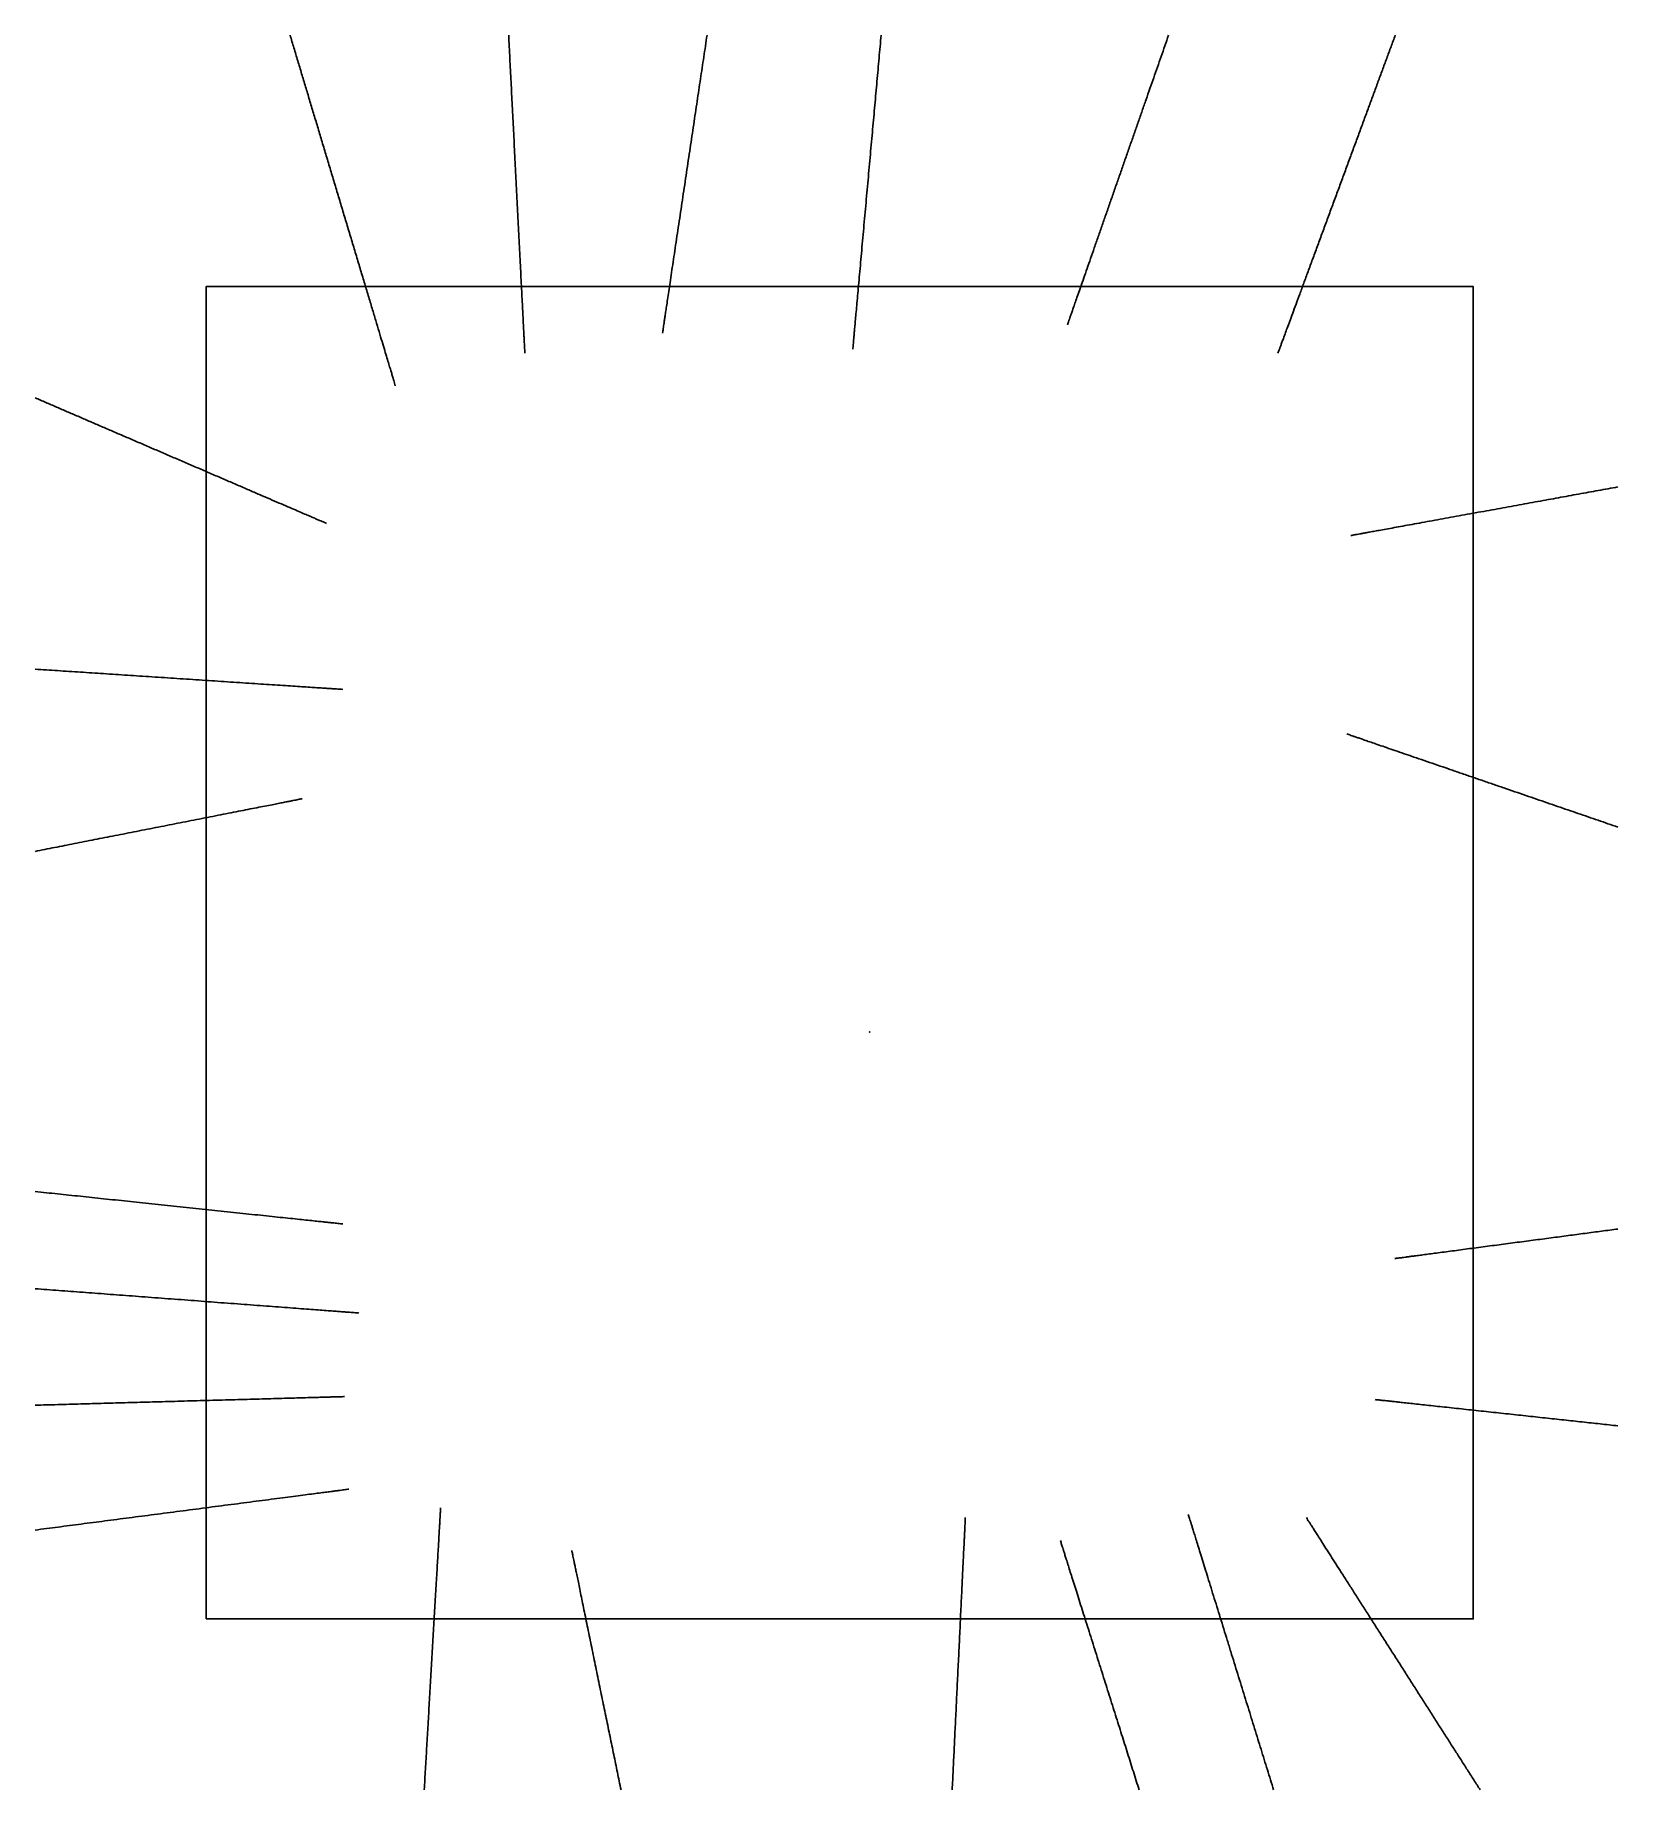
# Model space of a CAD drawing. Header units: millimetres. Extents: x -3191 to 2861, y -2897 to 3811.
import ezdxf

# ---------------------------------------------------------------- set-up
doc = ezdxf.new("R2010")
doc.units = ezdxf.units.MM
doc.linetypes.add('CENTER', pattern=[50800, 31750, -6350, 6350, -6350])
for name, color, linetype, true_color in [('CENTER', 6, 'CENTER', 0xff00ff), ('U1_DIE1', 30, 'Continuous', 0xff7f00), ('U1_WIRE', 1, 'Continuous', 0xff0000)]:
    doc.layers.add(name, color=color, linetype=linetype, true_color=true_color)

msp = doc.modelspace()

# ---------------------------------------------------------------- linework, layer by layer
at = {"layer": 'CENTER'}
msp.add_line((0, 0), (0, 0, 1), dxfattribs=at)
msp.add_line((0, 0), (0, 0, 1), dxfattribs=at)
msp.add_point((0, 0, 0.5), dxfattribs=at)
at = {"layer": 'U1_DIE1'}
msp.add_lwpolyline([(-2536.9, -2243.5), (2308.2, -2243.5), (2308.2, 2849.3), (-2536.9, 2849.3)], close=True, dxfattribs=at)
at = {"layer": 'U1_WIRE', "extrusion": (0.957748, 0.287609, 3.40346e-16)}
msp.add_open_spline([(-1813.4, 2470.6, 500), (-1814.4, 2473.8, 510.9), (-1816.4, 2480.4, 532.4), (-1819.5, 2490.8, 564.6), (-1823, 2502.6, 596.2), (-1827.2, 2516.4, 627.1), (-1832.1, 2532.8, 656.9), (-1838.1, 2552.6, 685.5), (-1845.2, 2576.3, 712.4), (-1853.7, 2604.8, 737.6), (-1863.9, 2638.5, 760.6), (-1875.4, 2677, 780.8), (-1888.2, 2719.6, 797.5), (-1902, 2765.6, 809.8), (-1916.8, 2814.7, 817.1), (-1932.2, 2866, 818.7), (-1948.1, 2919, 813.6), (-1964.3, 2973.1, 801.3), (-1980.7, 3027.7, 781), (-1997.2, 3082.6, 753.5), (-2013.8, 3137.6, 719.5), (-2030.3, 3192.7, 679.9), (-2046.7, 3247.5, 635.3), (-2063.1, 3301.9, 586.7), (-2079.3, 3355.8, 534.8), (-2095.2, 3408.9, 480.3), (-2110.9, 3461.1, 424.1), (-2126.3, 3512.6, 366.3), (-2141.6, 3563.3, 307.3), (-2156.6, 3613.5, 247.1), (-2171.6, 3663.2, 186.1), (-2186.4, 3712.6, 124.4), (-2201.2, 3761.8, 62.3), (-2211, 3794.5, 20.8), (-2215.9, 3810.8)], degree=3, dxfattribs=at)
at = {"layer": 'U1_WIRE', "extrusion": (0.998707, 0.050837, -3.17714e-16)}
msp.add_open_spline([(-1318.1, 2594.4, 500), (-1318.2, 2597.3, 510.9), (-1318.5, 2603.3, 532.4), (-1319, 2612.8, 564.6), (-1319.6, 2623.5, 596.2), (-1320.2, 2636, 627.1), (-1321, 2650.9, 656.9), (-1321.9, 2668.8, 685.5), (-1323, 2690.4, 712.4), (-1324.3, 2716.2, 737.6), (-1325.8, 2746.8, 760.6), (-1327.6, 2781.7, 780.8), (-1329.6, 2820.4, 797.5), (-1331.7, 2862.2, 809.8), (-1334, 2906.7, 817.1), (-1336.4, 2953.3, 818.7), (-1338.8, 3001.4, 813.6), (-1341.3, 3050.5, 801.3), (-1343.8, 3100, 781), (-1346.4, 3149.9, 753.5), (-1348.9, 3199.8, 719.5), (-1351.4, 3249.8, 679.9), (-1354, 3299.5, 635.3), (-1356.5, 3348.9, 586.7), (-1359, 3397.8, 534.8), (-1361.4, 3446, 480.3), (-1363.9, 3493.4, 424.1), (-1366.2, 3540.1, 366.3), (-1368.6, 3586.2, 307.3), (-1370.9, 3631.7, 247.1), (-1373.2, 3676.9, 186.1), (-1375.5, 3721.7, 124.4), (-1377.7, 3766.3, 62.3), (-1379.3, 3796, 20.8), (-1380, 3810.8)], degree=3, dxfattribs=at)
at = {"layer": 'U1_WIRE', "extrusion": (0.989009, -0.147852, 2.06775e-16)}
msp.add_open_spline([(-791.8, 2671.8, 500), (-791.4, 2674.5, 510.9), (-790.5, 2680.2, 532.4), (-789.2, 2689, 564.6), (-787.7, 2699, 596.2), (-786, 2710.7, 627.1), (-783.9, 2724.7, 656.9), (-781.4, 2741.5, 685.5), (-778.3, 2761.7, 712.4), (-774.7, 2785.8, 737.6), (-770.4, 2814.5, 760.6), (-765.6, 2847.2, 780.8), (-760.1, 2883.4, 797.5), (-754.3, 2922.6, 809.8), (-748.1, 2964.2, 817.1), (-741.5, 3007.8, 818.7), (-734.8, 3052.9, 813.6), (-727.9, 3098.9, 801.3), (-721, 3145.3, 781), (-714, 3191.9, 753.5), (-707, 3238.7, 719.5), (-700, 3285.5, 679.9), (-693.1, 3332.1, 635.3), (-686.2, 3378.3, 586.7), (-679.3, 3424.1, 534.8), (-672.6, 3469.2, 480.3), (-665.9, 3513.6, 424.1), (-659.4, 3557.3, 366.3), (-652.9, 3600.5, 307.3), (-646.6, 3643.1, 247.1), (-640.3, 3685.4, 186.1), (-634, 3727.4, 124.4), (-627.7, 3769.1, 62.3), (-623.6, 3796.9, 20.8), (-621.5, 3810.8)], degree=3, dxfattribs=at)
at = {"layer": 'U1_WIRE', "extrusion": (0.995954, -0.089863, -8.64022e-17)}
msp.add_open_spline([(-64.2, 2609.9, 500), (-64, 2612.8, 510.9), (-63.4, 2618.7, 532.4), (-62.6, 2628, 564.6), (-61.6, 2638.6, 596.2), (-60.5, 2650.9, 627.1), (-59.2, 2665.6, 656.9), (-57.6, 2683.4, 685.5), (-55.7, 2704.7, 712.4), (-53.4, 2730.1, 737.6), (-50.7, 2760.4, 760.6), (-47.5, 2794.8, 780.8), (-44.1, 2833, 797.5), (-40.4, 2874.3, 809.8), (-36.4, 2918.2, 817.1), (-32.3, 2964.2, 818.7), (-28, 3011.7, 813.6), (-23.6, 3060.2, 801.3), (-19.2, 3109.1, 781), (-14.8, 3158.3, 753.5), (-10.3, 3207.6, 719.5), (-5.9, 3256.9, 679.9), (-1.4, 3306, 635.3), (3, 3354.8, 586.7), (7.3, 3403.1, 534.8), (11.6, 3450.7, 480.3), (15.8, 3497.5, 424.1), (20, 3543.6, 366.3), (24.1, 3589, 307.3), (28.2, 3634, 247.1), (32.2, 3678.6, 186.1), (36.2, 3722.8, 124.4), (40.2, 3766.9, 62.3), (42.8, 3796.2, 20.8), (44.1, 3810.8)], degree=3, dxfattribs=at)
at = {"layer": 'U1_WIRE', "extrusion": (0.944077, -0.329724, 3.04343e-16)}
msp.add_open_spline([(756.2, 2702.8, 500), (757.1, 2705.4, 510.9), (759, 2710.9, 532.4), (762, 2719.5, 564.6), (765.4, 2729.2, 596.2), (769.4, 2740.6, 627.1), (774.2, 2754.2, 656.9), (779.9, 2770.6, 685.5), (786.7, 2790.2, 712.4), (794.9, 2813.7, 737.6), (804.7, 2841.6, 760.6), (815.8, 2873.4, 780.8), (828.1, 2908.6, 797.5), (841.4, 2946.7, 809.8), (855.5, 2987.2, 817.1), (870.4, 3029.7, 818.7), (885.7, 3073.5, 813.6), (901.3, 3118.2, 801.3), (917, 3163.4, 781), (932.9, 3208.8, 753.5), (948.8, 3254.3, 719.5), (964.7, 3299.8, 679.9), (980.5, 3345.1, 635.3), (996.2, 3390.1, 586.7), (1011.8, 3434.6, 534.8), (1027.1, 3478.5, 480.3), (1042.2, 3521.7, 424.1), (1057.1, 3564.2, 366.3), (1071.7, 3606.2, 307.3), (1086.2, 3647.7, 247.1), (1100.6, 3688.8, 186.1), (1114.8, 3729.6, 124.4), (1129, 3770.3, 62.3), (1138.5, 3797.3, 20.8), (1143.2, 3810.8)], degree=3, dxfattribs=at)
at = {"layer": 'U1_WIRE', "extrusion": (0.938153, -0.346222, 8.72393e-16)}
msp.add_open_spline([(1561.1, 2594.4, 500), (1562.2, 2597.3, 510.9), (1564.4, 2603.3, 532.4), (1567.9, 2612.8, 564.6), (1571.8, 2623.5, 596.2), (1576.5, 2636, 627.1), (1582, 2650.9, 656.9), (1588.6, 2668.8, 685.5), (1596.5, 2690.4, 712.4), (1606.1, 2716.2, 737.6), (1617.4, 2746.8, 760.6), (1630.3, 2781.7, 780.8), (1644.5, 2820.4, 797.5), (1660, 2862.2, 809.8), (1676.4, 2906.7, 817.1), (1693.6, 2953.3, 818.7), (1711.3, 3001.4, 813.6), (1729.4, 3050.5, 801.3), (1747.7, 3100, 781), (1766.1, 3149.9, 753.5), (1784.6, 3199.8, 719.5), (1803, 3249.8, 679.9), (1821.3, 3299.5, 635.3), (1839.6, 3348.9, 586.7), (1857.6, 3397.8, 534.8), (1875.4, 3446, 480.3), (1892.9, 3493.4, 424.1), (1910.1, 3540.1, 366.3), (1927.1, 3586.2, 307.3), (1943.9, 3631.7, 247.1), (1960.6, 3676.9, 186.1), (1977.1, 3721.7, 124.4), (1993.6, 3766.3, 62.3), (2004.6, 3796, 20.8), (2010, 3810.8)], degree=3, dxfattribs=at)
at = {"layer": 'U1_WIRE', "extrusion": (-0.395576, -0.918433, 8.8337e-16)}
msp.add_open_spline([(-2076.6, 1944.3, 500), (-2079.2, 1945.4, 510.9), (-2084.7, 1947.8, 532.4), (-2093.4, 1951.5, 564.6), (-2103.2, 1955.7, 596.2), (-2114.7, 1960.7, 627.1), (-2128.3, 1966.5, 656.9), (-2144.7, 1973.6, 685.5), (-2164.5, 1982.1, 712.4), (-2188.1, 1992.3, 737.6), (-2216.2, 2004.4, 760.6), (-2248.2, 2018.2, 780.8), (-2283.6, 2033.4, 797.5), (-2321.9, 2049.9, 809.8), (-2362.6, 2067.5, 817.1), (-2405.3, 2085.8, 818.7), (-2449.3, 2104.8, 813.6), (-2494.3, 2124.2, 801.3), (-2539.7, 2143.7, 781), (-2585.4, 2163.4, 753.5), (-2631.1, 2183.1, 719.5), (-2676.9, 2202.8, 679.9), (-2722.4, 2222.4, 635.3), (-2767.7, 2241.9, 586.7), (-2812.4, 2261.2, 534.8), (-2856.6, 2280.2, 480.3), (-2900, 2298.9, 424.1), (-2942.8, 2317.3, 366.3), (-2985, 2335.5, 307.3), (-3026.7, 2353.5, 247.1), (-3068, 2371.3, 186.1), (-3109.1, 2389, 124.4), (-3150, 2406.6, 62.3), (-3177.2, 2418.3, 20.8), (-3190.7, 2424.1)], degree=3, dxfattribs=at)
at = {"layer": 'U1_WIRE', "extrusion": (0.178924, -0.983863, 2.86721e-17)}
msp.add_open_spline([(1839.8, 1897.8, 500), (1842.2, 1898.3, 510.9), (1847.2, 1899.2, 532.4), (1855.2, 1900.6, 564.6), (1864.2, 1902.3, 596.2), (1874.7, 1904.2, 627.1), (1887.2, 1906.5, 656.9), (1902.2, 1909.2, 685.5), (1920.4, 1912.5, 712.4), (1942, 1916.4, 737.6), (1967.7, 1921.1, 760.6), (1997.1, 1926.4, 780.8), (2029.5, 1932.3, 797.5), (2064.6, 1938.7, 809.8), (2102, 1945.5, 817.1), (2141.1, 1952.6, 818.7), (2181.5, 1960, 813.6), (2222.7, 1967.5, 801.3), (2264.3, 1975, 781), (2306.2, 1982.7, 753.5), (2348.1, 1990.3, 719.5), (2390.1, 1997.9, 679.9), (2431.8, 2005.5, 635.3), (2473.3, 2013, 586.7), (2514.4, 2020.5, 534.8), (2554.9, 2027.9, 480.3), (2594.7, 2035.1, 424.1), (2633.9, 2042.2, 366.3), (2672.6, 2049.3, 307.3), (2710.8, 2056.2, 247.1), (2748.7, 2063.1, 186.1), (2786.3, 2070, 124.4), (2823.8, 2076.8, 62.3), (2848.7, 2081.3, 20.8), (2861.2, 2083.6)], degree=3, dxfattribs=at)
at = {"layer": 'U1_WIRE', "extrusion": (-0.065669, -0.997841, -6.18772e-16)}
msp.add_open_spline([(-2014.7, 1309.6, 500), (-2017.5, 1309.8, 510.9), (-2023.3, 1310.2, 532.4), (-2032.4, 1310.8, 564.6), (-2042.8, 1311.5, 596.2), (-2054.8, 1312.2, 627.1), (-2069.3, 1313.2, 656.9), (-2086.6, 1314.3, 685.5), (-2107.5, 1315.7, 712.4), (-2132.4, 1317.4, 737.6), (-2162, 1319.3, 760.6), (-2195.8, 1321.5, 780.8), (-2233.1, 1324, 797.5), (-2273.6, 1326.6, 809.8), (-2316.6, 1329.5, 817.1), (-2361.6, 1332.4, 818.7), (-2408.1, 1335.5, 813.6), (-2455.6, 1338.6, 801.3), (-2503.5, 1341.8, 781), (-2551.7, 1344.9, 753.5), (-2600, 1348.1, 719.5), (-2648.3, 1351.3, 679.9), (-2696.4, 1354.5, 635.3), (-2744.2, 1357.6, 586.7), (-2791.4, 1360.7, 534.8), (-2838, 1363.8, 480.3), (-2883.9, 1366.8, 424.1), (-2929, 1369.8, 366.3), (-2973.5, 1372.7, 307.3), (-3017.6, 1375.6, 247.1), (-3061.2, 1378.5, 186.1), (-3104.6, 1381.3, 124.4), (-3147.7, 1384.2, 62.3), (-3176.4, 1386.1, 20.8), (-3190.7, 1387)], degree=3, dxfattribs=at)
at = {"layer": 'U1_WIRE', "extrusion": (-0.324749, -0.9458, -2.17211e-16)}
msp.add_open_spline([(1824.3, 1139.3, 500), (1826.8, 1138.5, 510.9), (1831.9, 1136.7, 532.4), (1839.9, 1134, 564.6), (1849, 1130.8, 596.2), (1859.7, 1127.2, 627.1), (1872.4, 1122.8, 656.9), (1887.7, 1117.5, 685.5), (1906.1, 1111.2, 712.4), (1928.1, 1103.7, 737.6), (1954.2, 1094.7, 760.6), (1984, 1084.5, 780.8), (2016.9, 1073.2, 797.5), (2052.6, 1060.9, 809.8), (2090.5, 1047.9, 817.1), (2130.2, 1034.3, 818.7), (2171.2, 1020.2, 813.6), (2213.1, 1005.8, 801.3), (2255.3, 991.3, 781), (2297.8, 976.7, 753.5), (2340.4, 962.1, 719.5), (2382.9, 947.5, 679.9), (2425.3, 932.9, 635.3), (2467.4, 918.5, 586.7), (2509.1, 904.2, 534.8), (2550.2, 890.1, 480.3), (2590.6, 876.2, 424.1), (2630.4, 862.5, 366.3), (2669.7, 849, 307.3), (2708.5, 835.7, 247.1), (2747, 822.5, 186.1), (2785.2, 809.4, 124.4), (2823.2, 796.3, 62.3), (2848.6, 787.6, 20.8), (2861.2, 783.3)], degree=3, dxfattribs=at)
at = {"layer": 'U1_WIRE', "extrusion": (0.193328, -0.981134, 3.43166e-16)}
msp.add_open_spline([(-2169.5, 891.7, 500), (-2171.9, 891.2, 510.9), (-2176.9, 890.2, 532.4), (-2184.9, 888.6, 564.6), (-2193.9, 886.8, 596.2), (-2204.4, 884.8, 627.1), (-2216.9, 882.3, 656.9), (-2231.9, 879.3, 685.5), (-2250.1, 875.8, 712.4), (-2271.7, 871.5, 737.6), (-2297.4, 866.4, 760.6), (-2326.7, 860.7, 780.8), (-2359.2, 854.3, 797.5), (-2394.3, 847.3, 809.8), (-2431.7, 840, 817.1), (-2470.8, 832.3, 818.7), (-2511.1, 824.3, 813.6), (-2552.4, 816.2, 801.3), (-2594, 808, 781), (-2635.8, 799.8, 753.5), (-2677.8, 791.5, 719.5), (-2719.7, 783.2, 679.9), (-2761.5, 775, 635.3), (-2802.9, 766.8, 586.7), (-2844, 758.7, 534.8), (-2884.5, 750.8, 480.3), (-2924.3, 742.9, 424.1), (-2963.5, 735.2, 366.3), (-3002.1, 727.6, 307.3), (-3040.4, 720, 247.1), (-3078.3, 712.6, 186.1), (-3115.9, 705.2, 124.4), (-3153.4, 697.8, 62.3), (-3178.3, 692.9, 20.8), (-3190.7, 690.4)], degree=3, dxfattribs=at)
at = {"layer": 'U1_WIRE', "extrusion": (-0.104719, -0.994502, 0)}
msp.add_open_spline([(-2014.7, -733.7, 500), (-2017.5, -733.4, 510.9), (-2023.3, -732.8, 532.4), (-2032.4, -731.8, 564.6), (-2042.8, -730.8, 596.2), (-2054.8, -729.5, 627.1), (-2069.3, -728, 656.9), (-2086.6, -726.1, 685.5), (-2107.5, -723.9, 712.4), (-2132.4, -721.3, 737.6), (-2162, -718.2, 760.6), (-2195.8, -714.6, 780.8), (-2233.1, -710.7, 797.5), (-2273.6, -706.4, 809.8), (-2316.6, -701.9, 817.1), (-2361.6, -697.2, 818.7), (-2408.1, -692.3, 813.6), (-2455.6, -687.3, 801.3), (-2503.5, -682.2, 781), (-2551.7, -677.2, 753.5), (-2600, -672.1, 719.5), (-2648.3, -667, 679.9), (-2696.4, -661.9, 635.3), (-2744.2, -656.9, 586.7), (-2791.4, -651.9, 534.8), (-2838, -647, 480.3), (-2883.9, -642.2, 424.1), (-2929, -637.4, 366.3), (-2973.5, -632.7, 307.3), (-3017.6, -628.1, 247.1), (-3061.2, -623.5, 186.1), (-3104.6, -618.9, 124.4), (-3147.7, -614.4, 62.3), (-3176.4, -611.4, 20.8), (-3190.7, -609.9)], degree=3, dxfattribs=at)
at = {"layer": 'U1_WIRE', "extrusion": (0.131209, -0.991355, -1.03831e-16)}
msp.add_open_spline([(2008.6, -866, 500), (2010.6, -865.8, 510.9), (2014.8, -865.2, 532.4), (2021.4, -864.3, 564.6), (2028.9, -863.4, 596.2), (2037.7, -862.2, 627.1), (2048.2, -860.8, 656.9), (2060.7, -859.1, 685.5), (2075.8, -857.1, 712.4), (2093.9, -854.7, 737.6), (2115.4, -851.9, 760.6), (2139.9, -848.7, 780.8), (2167, -845.1, 797.5), (2196.3, -841.2, 809.8), (2227.5, -837.1, 817.1), (2260.1, -832.8, 818.7), (2293.8, -828.3, 813.6), (2328.2, -823.7, 801.3), (2363, -819.1, 781), (2397.9, -814.5, 753.5), (2432.9, -809.9, 719.5), (2467.9, -805.2, 679.9), (2502.8, -800.6, 635.3), (2537.4, -796.1, 586.7), (2571.7, -791.5, 534.8), (2605.5, -787, 480.3), (2638.7, -782.6, 424.1), (2671.4, -778.3, 366.3), (2703.7, -774, 307.3), (2735.7, -769.8, 247.1), (2767.3, -765.6, 186.1), (2798.7, -761.5, 124.4), (2830, -757.3, 62.3), (2850.8, -754.6, 20.8), (2861.2, -753.2)], degree=3, dxfattribs=at)
at = {"layer": 'U1_WIRE', "extrusion": (-0.074813, -0.997198, -4.79547e-16)}
msp.add_open_spline([(-1952.8, -1074.3, 500), (-1955.7, -1074, 510.9), (-1961.8, -1073.6, 532.4), (-1971.4, -1072.9, 564.6), (-1982.3, -1072, 596.2), (-1995, -1071.1, 627.1), (-2010.2, -1070, 656.9), (-2028.5, -1068.6, 685.5), (-2050.4, -1066.9, 712.4), (-2076.7, -1065, 737.6), (-2107.9, -1062.6, 760.6), (-2143.4, -1060, 780.8), (-2182.7, -1057, 797.5), (-2225.3, -1053.8, 809.8), (-2270.6, -1050.4, 817.1), (-2318, -1046.9, 818.7), (-2366.9, -1043.2, 813.6), (-2416.9, -1039.4, 801.3), (-2467.3, -1035.7, 781), (-2518.1, -1031.9, 753.5), (-2568.9, -1028, 719.5), (-2619.7, -1024.2, 679.9), (-2670.4, -1020.4, 635.3), (-2720.6, -1016.7, 586.7), (-2770.4, -1012.9, 534.8), (-2819.5, -1009.2, 480.3), (-2867.7, -1005.6, 424.1), (-2915.2, -1002.1, 366.3), (-2962.1, -998.5, 307.3), (-3008.5, -995.1, 247.1), (-3054.4, -991.6, 186.1), (-3100, -988.2, 124.4), (-3145.4, -984.8, 62.3), (-3175.6, -982.5, 20.8), (-3190.7, -981.4)], degree=3, dxfattribs=at)
at = {"layer": 'U1_WIRE', "extrusion": (0.027794, -0.999614, -6.6628e-16)}
msp.add_open_spline([(-2007.3, -1393.9, 500), (-2010.1, -1394, 510.9), (-2015.9, -1394.2, 532.4), (-2025.1, -1394.4, 564.6), (-2035.5, -1394.7, 596.2), (-2047.7, -1395, 627.1), (-2062.2, -1395.4, 656.9), (-2079.7, -1395.9, 685.5), (-2100.7, -1396.5, 712.4), (-2125.8, -1397.2, 737.6), (-2155.5, -1398, 760.6), (-2189.5, -1399, 780.8), (-2227.1, -1400, 797.5), (-2267.8, -1401.2, 809.8), (-2311.1, -1402.4, 817.1), (-2356.4, -1403.6, 818.7), (-2403.2, -1404.9, 813.6), (-2451, -1406.3, 801.3), (-2499.2, -1407.6, 781), (-2547.7, -1408.9, 753.5), (-2596.3, -1410.3, 719.5), (-2644.9, -1411.6, 679.9), (-2693.3, -1413, 635.3), (-2741.3, -1414.3, 586.7), (-2788.9, -1415.7, 534.8), (-2835.8, -1417, 480.3), (-2881.9, -1418.2, 424.1), (-2927.4, -1419.5, 366.3), (-2972.2, -1420.7, 307.3), (-3016.5, -1422, 247.1), (-3060.4, -1423.2, 186.1), (-3104, -1424.4, 124.4), (-3147.4, -1425.6, 62.3), (-3176.3, -1426.4, 20.8), (-3190.7, -1426.8)], degree=3, dxfattribs=at)
at = {"layer": 'U1_WIRE', "extrusion": (-0.107482, -0.994207, -4.4654e-16)}
msp.add_open_spline([(1933.3, -1405.2, 500), (1935.6, -1405.4, 510.9), (1940.1, -1405.9, 532.4), (1947.3, -1406.7, 564.6), (1955.5, -1407.6, 596.2), (1965, -1408.6, 627.1), (1976.4, -1409.9, 656.9), (1990.1, -1411.3, 685.5), (2006.6, -1413.1, 712.4), (2026.2, -1415.2, 737.6), (2049.6, -1417.8, 760.6), (2076.2, -1420.6, 780.8), (2105.7, -1423.8, 797.5), (2137.6, -1427.3, 809.8), (2171.5, -1431, 817.1), (2207.1, -1434.8, 818.7), (2243.8, -1438.8, 813.6), (2281.2, -1442.8, 801.3), (2319, -1446.9, 781), (2357, -1451, 753.5), (2395.1, -1455.1, 719.5), (2433.2, -1459.2, 679.9), (2471.2, -1463.3, 635.3), (2508.9, -1467.4, 586.7), (2546.2, -1471.5, 534.8), (2582.9, -1475.4, 480.3), (2619.1, -1479.3, 424.1), (2654.7, -1483.2, 366.3), (2689.8, -1487, 307.3), (2724.6, -1490.7, 247.1), (2759, -1494.5, 186.1), (2793.2, -1498.2, 124.4), (2827.2, -1501.8, 62.3), (2849.9, -1504.3, 20.8), (2861.2, -1505.5)], degree=3, dxfattribs=at)
at = {"layer": 'U1_WIRE', "extrusion": (0.129171, -0.991622, -6.39591e-16)}
msp.add_open_spline([(-1990.8, -1747.7, 500), (-1993.7, -1748, 510.9), (-1999.6, -1748.8, 532.4), (-2008.9, -1750, 564.6), (-2019.5, -1751.4, 596.2), (-2031.8, -1753, 627.1), (-2046.5, -1754.9, 656.9), (-2064.2, -1757.2, 685.5), (-2085.5, -1760, 712.4), (-2110.9, -1763.3, 737.6), (-2141.2, -1767.2, 760.6), (-2175.6, -1771.7, 780.8), (-2213.7, -1776.7, 797.5), (-2255, -1782.1, 809.8), (-2298.9, -1787.8, 817.1), (-2344.8, -1793.8, 818.7), (-2392.3, -1800, 813.6), (-2440.7, -1806.3, 801.3), (-2489.6, -1812.6, 781), (-2538.7, -1819, 753.5), (-2588, -1825.5, 719.5), (-2637.3, -1831.9, 679.9), (-2686.4, -1838.3, 635.3), (-2735.1, -1844.6, 586.7), (-2783.3, -1850.9, 534.8), (-2830.9, -1857.1, 480.3), (-2877.7, -1863.2, 424.1), (-2923.7, -1869.2, 366.3), (-2969.1, -1875.1, 307.3), (-3014.1, -1880.9, 247.1), (-3058.6, -1886.7, 186.1), (-3102.8, -1892.5, 124.4), (-3146.8, -1898.2, 62.3), (-3176.1, -1902.1, 20.8), (-3190.7, -1904)], degree=3, dxfattribs=at)
at = {"layer": 'U1_WIRE', "extrusion": (0.998314, -0.058042, -3.44482e-16)}
msp.add_open_spline([(-1640.1, -1819, 500), (-1640.3, -1821.5, 510.9), (-1640.6, -1826.9, 532.4), (-1641.1, -1835.2, 564.6), (-1641.6, -1844.7, 596.2), (-1642.3, -1855.8, 627.1), (-1643, -1869, 656.9), (-1644, -1884.9, 685.5), (-1645.1, -1904.1, 712.4), (-1646.4, -1926.9, 737.6), (-1648, -1954.1, 760.6), (-1649.8, -1985, 780.8), (-1651.8, -2019.3, 797.5), (-1653.9, -2056.4, 809.8), (-1656.2, -2095.8, 817.1), (-1658.6, -2137.1, 818.7), (-1661.1, -2179.7, 813.6), (-1663.6, -2223.3, 801.3), (-1666.2, -2267.2, 781), (-1668.8, -2311.4, 753.5), (-1671.3, -2355.7, 719.5), (-1673.9, -2399.9, 679.9), (-1676.5, -2444, 635.3), (-1679, -2487.8, 586.7), (-1681.5, -2531.2, 534.8), (-1684, -2573.9, 480.3), (-1686.5, -2615.9, 424.1), (-1688.9, -2657.3, 366.3), (-1691.3, -2698.1, 307.3), (-1693.6, -2738.5, 247.1), (-1695.9, -2778.5, 186.1), (-1698.2, -2818.3, 124.4), (-1700.5, -2857.8, 62.3), (-1702.1, -2884.1, 20.8), (-1702.8, -2897.3)], degree=3, dxfattribs=at)
at = {"layer": 'U1_WIRE', "extrusion": (0.998841, -0.048137, -1.42848e-16)}
msp.add_open_spline([(366, -1856.6, 500), (365.9, -1859.1, 510.9), (365.7, -1864.2, 532.4), (365.3, -1872.3, 564.6), (364.8, -1881.4, 596.2), (364.3, -1892.1, 627.1), (363.7, -1904.9, 656.9), (363, -1920.3, 685.5), (362.1, -1938.7, 712.4), (361, -1960.8, 737.6), (359.7, -1987, 760.6), (358.3, -2016.9, 780.8), (356.7, -2049.9, 797.5), (355, -2085.7, 809.8), (353.1, -2123.8, 817.1), (351.2, -2163.6, 818.7), (349.2, -2204.8, 813.6), (347.2, -2246.8, 801.3), (345.2, -2289.2, 781), (343.1, -2331.8, 753.5), (341.1, -2374.6, 719.5), (339, -2417.3, 679.9), (337, -2459.8, 635.3), (334.9, -2502.1, 586.7), (332.9, -2543.9, 534.8), (330.9, -2585.2, 480.3), (329, -2625.7, 424.1), (327, -2665.7, 366.3), (325.1, -2705.1, 307.3), (323.3, -2744.1, 247.1), (321.4, -2782.7, 186.1), (319.5, -2821, 124.4), (317.7, -2859.2, 62.3), (316.5, -2884.6, 20.8), (315.9, -2897.3)], degree=3, dxfattribs=at)
at = {"layer": 'U1_WIRE', "extrusion": (0.955286, 0.295684, 4.85975e-16)}
msp.add_open_spline([(1218.6, -1844.1, 500), (1219.4, -1846.6, 510.9), (1221, -1851.8, 532.4), (1223.6, -1859.9, 564.6), (1226.4, -1869.2, 596.2), (1229.8, -1880, 627.1), (1233.8, -1893, 656.9), (1238.6, -1908.5, 685.5), (1244.4, -1927.2, 712.4), (1251.3, -1949.5, 737.6), (1259.5, -1976, 760.6), (1268.8, -2006.2, 780.8), (1279.2, -2039.7, 797.5), (1290.4, -2075.9, 809.8), (1302.3, -2114.4, 817.1), (1314.8, -2154.8, 818.7), (1327.7, -2196.4, 813.6), (1340.9, -2238.9, 801.3), (1354.2, -2281.8, 781), (1367.5, -2325, 753.5), (1380.9, -2368.3, 719.5), (1394.3, -2411.5, 679.9), (1407.6, -2454.6, 635.3), (1420.9, -2497.3, 586.7), (1434, -2539.7, 534.8), (1446.9, -2581.4, 480.3), (1459.6, -2622.5, 424.1), (1472.1, -2662.9, 366.3), (1484.4, -2702.8, 307.3), (1496.6, -2742.2, 247.1), (1508.7, -2781.3, 186.1), (1520.8, -2820.1, 124.4), (1532.7, -2858.7, 62.3), (1540.7, -2884.4, 20.8), (1544.6, -2897.3)], degree=3, dxfattribs=at)
at = {"layer": 'U1_WIRE', "extrusion": (0.842824, 0.538189, 2.89286e-16)}
msp.add_open_spline([(1670, -1856.6, 500), (1671.6, -1859.1, 510.9), (1674.9, -1864.2, 532.4), (1680.1, -1872.3, 564.6), (1685.9, -1881.4, 596.2), (1692.7, -1892.1, 627.1), (1700.9, -1904.9, 656.9), (1710.7, -1920.3, 685.5), (1722.5, -1938.7, 712.4), (1736.6, -1960.8, 737.6), (1753.3, -1987, 760.6), (1772.4, -2016.9, 780.8), (1793.5, -2049.9, 797.5), (1816.3, -2085.7, 809.8), (1840.6, -2123.8, 817.1), (1866.1, -2163.6, 818.7), (1892.4, -2204.8, 813.6), (1919.2, -2246.8, 801.3), (1946.3, -2289.2, 781), (1973.5, -2331.8, 753.5), (2000.8, -2374.6, 719.5), (2028.1, -2417.3, 679.9), (2055.2, -2459.8, 635.3), (2082.2, -2502.1, 586.7), (2108.9, -2543.9, 534.8), (2135.3, -2585.2, 480.3), (2161.2, -2625.7, 424.1), (2186.7, -2665.7, 366.3), (2211.8, -2705.1, 307.3), (2236.7, -2744.1, 247.1), (2261.4, -2782.7, 186.1), (2285.9, -2821, 124.4), (2310.2, -2859.2, 62.3), (2326.5, -2884.6, 20.8), (2334.6, -2897.3)], degree=3, dxfattribs=at)
at = {"layer": 'U1_WIRE', "extrusion": (0.953583, 0.301131, -5.95747e-16)}
msp.add_open_spline([(729.6, -1944.4, 500), (730.4, -1946.6, 510.9), (731.8, -1951.3, 532.4), (734.2, -1958.7, 564.6), (736.8, -1967.1, 596.2), (739.9, -1976.9, 627.1), (743.6, -1988.6, 656.9), (748.1, -2002.7, 685.5), (753.4, -2019.6, 712.4), (759.8, -2039.8, 737.6), (767.3, -2063.8, 760.6), (776, -2091.1, 780.8), (785.5, -2121.4, 797.5), (795.9, -2154.2, 809.8), (806.9, -2189, 817.1), (818.4, -2225.5, 818.7), (830.3, -2263.2, 813.6), (842.5, -2301.6, 801.3), (854.7, -2340.5, 781), (867.1, -2379.5, 753.5), (879.4, -2418.6, 719.5), (891.8, -2457.8, 679.9), (904.1, -2496.7, 635.3), (916.3, -2535.4, 586.7), (928.4, -2573.7, 534.8), (940.3, -2611.5, 480.3), (952, -2648.6, 424.1), (963.6, -2685.2, 366.3), (975, -2721.3, 307.3), (986.3, -2757, 247.1), (997.4, -2792.3, 186.1), (1008.5, -2827.5, 124.4), (1019.6, -2862.4, 62.3), (1026.9, -2885.7, 20.8), (1030.6, -2897.3)], degree=3, dxfattribs=at)
at = {"layer": 'U1_WIRE', "extrusion": (0.979535, 0.201274, -8.60098e-16)}
msp.add_open_spline([(-1138.6, -1982, 500), (-1138.1, -1984.2, 510.9), (-1137.2, -1988.7, 532.4), (-1135.8, -1995.8, 564.6), (-1134.1, -2003.8, 596.2), (-1132.2, -2013.2, 627.1), (-1129.9, -2024.5, 656.9), (-1127.1, -2038, 685.5), (-1123.8, -2054.2, 712.4), (-1119.8, -2073.6, 737.6), (-1115, -2096.7, 760.6), (-1109.6, -2122.9, 780.8), (-1103.7, -2152, 797.5), (-1097.2, -2183.5, 809.8), (-1090.3, -2217, 817.1), (-1083.1, -2252, 818.7), (-1075.7, -2288.2, 813.6), (-1068.1, -2325.2, 801.3), (-1060.4, -2362.4, 781), (-1052.7, -2399.9, 753.5), (-1045, -2437.5, 719.5), (-1037.3, -2475.1, 679.9), (-1029.6, -2512.5, 635.3), (-1021.9, -2549.7, 586.7), (-1014.4, -2586.5, 534.8), (-1006.9, -2622.8, 480.3), (-999.6, -2658.5, 424.1), (-992.4, -2693.6, 366.3), (-985.3, -2728.2, 307.3), (-978.2, -2762.5, 247.1), (-971.2, -2796.5, 186.1), (-964.3, -2830.2, 124.4), (-957.4, -2863.8, 62.3), (-952.8, -2886.1, 20.8), (-950.5, -2897.3)], degree=3, dxfattribs=at)

doc.saveas('drawing.dxf')
